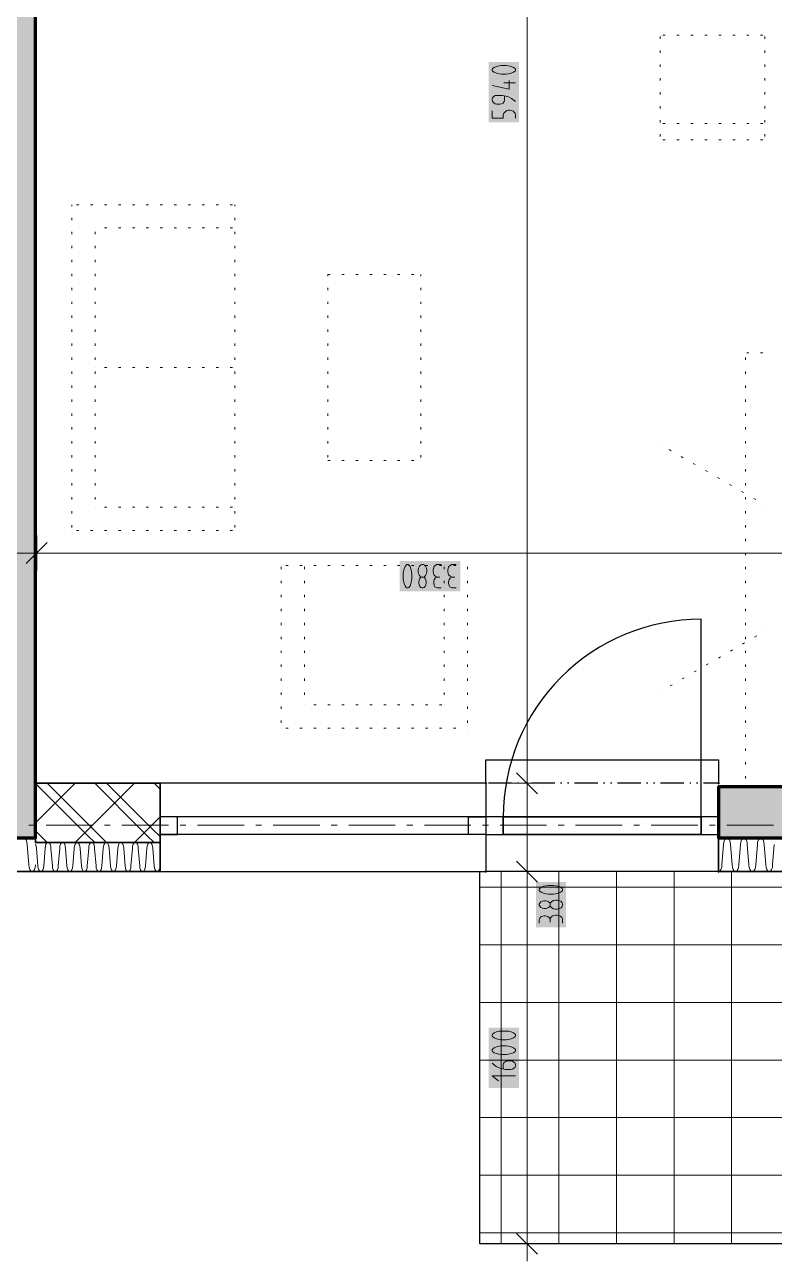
# Model space of a CAD drawing. Header units: millimetres. Extents: x 0 to 594, y 0 to 420.
# Drawn here: x 222.3 to 255.3, y 110.9 to 165.4 of the extents above; entities that cross this region are included whole.
import ezdxf

# ---------------------------------------------------------------- set-up
doc = ezdxf.new("R2010")
doc.units = ezdxf.units.MM
doc.header["$LTSCALE"] = 8
for name, color, linetype in [('PDF_Dvere', 7, 'Continuous'), ('PDF_Koty delkove', 7, 'Continuous'), ('PDF_Nabytek', 7, 'Continuous'), ('PDF_Obecne 0.25', 7, 'Continuous'), ('PDF_Okna', 7, 'Continuous'), ('PDF_Osy hlavni', 7, 'Continuous'), ('PDF_Srafy', 7, 'Continuous'), ('PDF_Steny obvodove nosne', 7, 'Continuous'), ('PDF_Steny sendvic', 7, 'Continuous'), ('PDF_Zatepleni', 7, 'Continuous')]:
    doc.layers.add(name, color=color, linetype=linetype)

msp = doc.modelspace()

# ---------------------------------------------------------------- hatches: boundary and pattern name
at = {"layer": 'PDF_Steny obvodove nosne', "true_color": 0xc0c0c0, "transparency": 33554559}
msp.add_hatch(color=9, dxfattribs=at).paths.add_polyline_path([(222.739, 129.766), (222.739, 218.171), (220.689, 218.171), (220.689, 129.561), (222.739, 129.561)])

# ---------------------------------------------------------------- linework, layer by layer
at = {"layer": 'PDF_Dvere', "lineweight": 25}
msp.add_lwpolyline([(252.053, 130.483), (252.053, 139.196, 0.414214), (243.341, 130.483)], format="xyb", dxfattribs=at)
for points in [[(242.572, 129.714), (243.341, 129.714), (243.341, 130.483), (242.572, 130.483)], [(243.341, 129.714), (243.341, 130.483)], [(252.053, 129.714), (252.822, 129.714), (252.822, 130.483), (252.053, 130.483)], [(252.053, 129.714), (252.053, 130.483)]]:
    msp.add_lwpolyline(points, close=True, dxfattribs=at)
for points in [[(243.341, 130.483), (252.053, 130.483), (243.341, 130.483)], [(243.341, 129.714), (252.053, 129.714), (243.341, 129.714)]]:
    msp.add_lwpolyline(points, dxfattribs=at)
at = {"layer": 'PDF_Koty delkove', "lineweight": 18}
for points in [[(244.392, 111.677), (244.392, 119.758), (244.392, 128.074), (244.392, 131.969), (244.392, 135.184), (244.392, 192.854), (244.392, 194.34), (244.392, 195.878), (244.392, 215.557), (244.392, 218.325)], [(243.606, 162.932), (243.606, 162.549), (242.854, 162.714)], [(243.879, 162.823), (243.367, 162.823)], [(242.991, 162.261), (242.939, 162.234), (242.906, 162.207), (242.871, 162.166), (242.854, 162.111), (242.854, 162.057), (242.871, 162.002), (242.906, 161.96), (242.939, 161.933), (242.991, 161.905), (243.058, 161.891), (243.196, 161.891), (243.263, 161.905), (243.332, 161.933), (243.383, 162.002), (243.401, 162.057), (243.401, 162.248)], [(243.879, 162.002), (243.708, 162.139), (243.537, 162.221), (243.298, 162.275), (243.058, 162.275), (242.991, 162.261)], [(242.854, 161.591), (242.854, 161.262), (243.332, 161.262), (243.332, 161.4), (243.367, 161.495), (243.418, 161.55), (243.503, 161.604), (243.571, 161.618), (243.639, 161.618), (243.708, 161.604), (243.776, 161.577), (243.827, 161.536), (243.862, 161.482), (243.879, 161.4), (243.879, 161.262)], [(222.79, 142.88), (222.79, 142.111), (222.79, 141.343)], [(223.251, 142.573), (222.329, 141.65)], [(415.268, 142.111), (414.361, 142.111), (388.07, 142.111), (386.583, 142.111), (351.939, 142.111), (349.786, 142.111), (315.141, 142.111), (313.655, 142.111), (287.364, 142.111), (285.212, 142.111), (258.921, 142.111), (257.434, 142.111), (222.79, 142.111), (220.637, 142.111)], [(239.276, 140.761), (239.304, 140.881), (239.318, 140.983), (239.318, 141.188), (239.304, 141.29), (239.276, 141.41), (239.235, 141.513), (239.181, 141.581), (239.153, 141.599), (239.099, 141.599), (239.071, 141.581), (239.017, 141.513), (238.976, 141.41), (238.949, 141.29), (238.935, 141.188)], [(238.935, 141.188), (238.935, 140.983), (238.949, 140.881), (238.976, 140.761), (239.017, 140.659), (239.071, 140.59), (239.099, 140.574), (239.153, 140.574), (239.181, 140.59), (239.235, 140.659), (239.276, 140.761)], [(240.604, 141.599), (240.413, 141.599), (240.345, 141.564), (240.29, 141.513), (240.263, 141.428), (240.249, 141.359), (240.249, 141.29), (240.263, 141.205), (240.29, 141.138), (240.345, 141.086)], [(241.261, 141.599), (241.07, 141.599), (241.002, 141.564), (240.947, 141.513), (240.92, 141.428), (240.906, 141.359), (240.906, 141.29), (240.92, 141.205), (240.947, 141.138), (241.002, 141.086), (241.097, 141.052)], [(239.838, 141.052), (239.865, 141.034), (239.906, 140.983), (239.933, 140.915), (239.947, 140.847), (239.947, 140.778), (239.933, 140.71), (239.906, 140.642), (239.851, 140.59), (239.81, 140.574), (239.756, 140.574), (239.715, 140.59), (239.66, 140.642), (239.633, 140.71), (239.619, 140.778), (239.619, 140.847), (239.633, 140.915), (239.66, 140.983), (239.701, 141.034), (239.728, 141.052)], [(240.604, 140.574), (240.44, 140.574), (240.385, 140.59), (240.331, 140.625), (240.303, 140.676), (240.276, 140.778), (240.276, 140.847), (240.303, 140.949), (240.358, 141.018), (240.44, 141.052), (240.549, 141.052)], [(240.345, 141.086), (240.44, 141.052)], [(241.261, 140.574), (241.097, 140.574), (241.042, 140.59), (240.988, 140.625), (240.96, 140.676), (240.933, 140.778), (240.933, 140.847), (240.96, 140.949), (241.015, 141.018), (241.097, 141.052), (241.206, 141.052)], [(244.853, 131.508), (243.931, 132.431)], [(245.161, 131.969), (244.392, 131.969), (243.623, 131.969)], [(245.161, 128.074), (244.392, 128.074), (243.623, 128.074)], [(244.853, 127.613), (243.931, 128.536)], [(245.407, 126.564), (245.39, 126.537), (245.338, 126.496), (245.271, 126.469), (245.202, 126.455), (245.133, 126.455), (245.066, 126.469), (244.997, 126.496), (244.946, 126.551), (244.929, 126.592), (244.929, 126.646), (244.946, 126.687), (244.997, 126.742)], [(244.997, 126.742), (245.066, 126.77), (245.133, 126.783), (245.202, 126.783), (245.271, 126.77), (245.338, 126.742), (245.39, 126.701), (245.407, 126.674)], [(244.929, 125.798), (244.929, 125.962), (244.946, 126.017)], [(244.946, 126.017), (244.981, 126.071), (245.032, 126.099), (245.133, 126.126), (245.202, 126.126), (245.305, 126.099), (245.373, 126.044), (245.407, 125.962), (245.407, 125.853)], [(245.954, 125.798), (245.954, 125.989), (245.92, 126.057), (245.868, 126.112), (245.783, 126.14), (245.715, 126.154), (245.646, 126.154), (245.561, 126.14), (245.493, 126.112), (245.442, 126.057), (245.407, 125.962)], [(243.332, 119.384), (243.332, 119.575), (243.349, 119.63), (243.383, 119.671), (243.418, 119.698), (243.468, 119.725), (243.537, 119.739), (243.673, 119.739), (243.742, 119.725), (243.793, 119.698), (243.827, 119.671), (243.862, 119.63), (243.879, 119.575), (243.879, 119.521), (243.862, 119.466), (243.827, 119.425), (243.793, 119.398), (243.742, 119.37), (243.673, 119.356), (243.434, 119.356), (243.196, 119.411), (243.024, 119.493), (242.854, 119.63)], [(243.879, 119.082), (242.854, 119.082), (243.127, 118.864)], [(244.853, 111.216), (243.931, 112.138)], [(245.161, 111.677), (244.392, 111.677), (243.623, 111.677)], [(244.392, 111.677), (244.392, 110.908)]]:
    msp.add_lwpolyline(points, dxfattribs=at)
for points in [[(243.468, 163.589), (243.263, 163.589), (243.162, 163.575), (243.042, 163.548), (242.939, 163.507), (242.871, 163.453), (242.854, 163.425), (242.854, 163.371), (242.871, 163.343), (242.939, 163.289), (243.042, 163.247), (243.162, 163.22), (243.263, 163.206), (243.468, 163.206), (243.571, 163.22), (243.691, 163.247), (243.793, 163.289), (243.862, 163.343), (243.879, 163.371), (243.879, 163.425), (243.862, 163.453), (243.793, 163.507), (243.691, 163.548), (243.571, 163.575)], [(239.592, 141.359), (239.592, 141.29), (239.606, 141.205), (239.646, 141.12), (239.701, 141.069), (239.728, 141.052), (239.838, 141.052), (239.865, 141.069), (239.92, 141.12), (239.961, 141.205), (239.975, 141.29), (239.975, 141.359), (239.961, 141.444), (239.92, 141.53), (239.865, 141.581), (239.81, 141.599), (239.756, 141.599), (239.701, 141.581), (239.646, 141.53), (239.606, 141.444)], [(245.543, 127.468), (245.338, 127.468), (245.237, 127.454), (245.117, 127.427), (245.014, 127.385), (244.946, 127.331), (244.929, 127.303), (244.929, 127.249), (244.946, 127.221), (245.014, 127.167), (245.117, 127.126), (245.237, 127.098), (245.338, 127.084), (245.543, 127.084), (245.646, 127.098), (245.766, 127.126), (245.868, 127.167), (245.937, 127.221), (245.954, 127.249), (245.954, 127.303), (245.937, 127.331), (245.868, 127.385), (245.766, 127.427), (245.646, 127.454)], [(245.715, 126.811), (245.646, 126.811), (245.561, 126.797), (245.476, 126.756), (245.424, 126.701), (245.407, 126.674), (245.407, 126.564), (245.424, 126.537), (245.476, 126.482), (245.561, 126.441), (245.646, 126.427), (245.715, 126.427), (245.8, 126.441), (245.886, 126.482), (245.937, 126.537), (245.954, 126.592), (245.954, 126.646), (245.937, 126.701), (245.886, 126.756), (245.8, 126.797)], [(243.468, 121.053), (243.263, 121.053), (243.162, 121.039), (243.042, 121.012), (242.939, 120.971), (242.871, 120.917), (242.854, 120.889), (242.854, 120.835), (242.871, 120.807), (242.939, 120.753), (243.042, 120.712), (243.162, 120.684), (243.263, 120.67), (243.468, 120.67), (243.571, 120.684), (243.691, 120.712), (243.793, 120.753), (243.862, 120.807), (243.879, 120.835), (243.879, 120.889), (243.862, 120.917), (243.793, 120.971), (243.691, 121.012), (243.571, 121.039)], [(243.468, 120.396), (243.263, 120.396), (243.162, 120.382), (243.042, 120.355), (242.939, 120.314), (242.871, 120.26), (242.854, 120.232), (242.854, 120.178), (242.871, 120.15), (242.939, 120.096), (243.042, 120.055), (243.162, 120.027), (243.263, 120.013), (243.468, 120.013), (243.571, 120.027), (243.691, 120.055), (243.793, 120.096), (243.862, 120.15), (243.879, 120.178), (243.879, 120.232), (243.862, 120.26), (243.793, 120.314), (243.691, 120.355), (243.571, 120.382)]]:
    msp.add_lwpolyline(points, close=True, dxfattribs=at)
at = {"layer": 'PDF_Koty delkove', "color": 7, "lineweight": 18, "true_color": 0xffffff, "transparency": 33554559}
for points in [[(244.033, 161.081), (244.033, 163.743), (242.701, 161.081), (242.701, 163.743)], [(241.443, 141.753), (238.781, 141.753), (241.443, 140.42), (238.781, 140.42)], [(246.108, 125.616), (246.108, 127.621), (244.776, 125.616), (244.776, 127.621)], [(244.033, 118.545), (244.033, 121.207), (242.701, 118.545), (242.701, 121.207)]]:
    msp.add_solid(points, dxfattribs=at)
at = {"layer": 'PDF_Nabytek', "lineweight": 13}
for points in [[(250.255, 164.926), (250.255, 164.926)], [(250.255, 164.926), (250.255, 164.926)], [(250.255, 164.767), (250.255, 164.869)], [(250.475, 164.926), (250.373, 164.926)], [(251.09, 164.926), (250.988, 164.926)], [(251.705, 164.926), (251.603, 164.926)], [(252.32, 164.926), (252.218, 164.926)], [(252.935, 164.926), (252.833, 164.926)], [(253.55, 164.926), (253.448, 164.926)], [(254.165, 164.926), (254.063, 164.926)], [(254.78, 164.926), (254.678, 164.926)], [(254.868, 164.926), (254.868, 164.926)], [(254.868, 164.926), (254.868, 164.926)], [(254.868, 164.767), (254.868, 164.869)], [(250.255, 164.152), (250.255, 164.254)], [(254.868, 164.152), (254.868, 164.254)], [(250.255, 163.537), (250.255, 163.639)], [(254.868, 163.537), (254.868, 163.639)], [(250.255, 162.922), (250.255, 163.024)], [(254.868, 162.922), (254.868, 163.024)], [(250.255, 162.307), (250.255, 162.409)], [(254.868, 162.307), (254.868, 162.409)], [(250.255, 161.692), (250.255, 161.794)], [(254.868, 161.692), (254.868, 161.794)], [(250.255, 161.077), (250.255, 161.179)], [(250.255, 161.031), (250.255, 161.031)], [(250.475, 161.031), (250.373, 161.031)], [(251.09, 161.031), (250.988, 161.031)], [(251.705, 161.031), (251.603, 161.031)], [(252.32, 161.031), (252.218, 161.031)], [(252.935, 161.031), (252.833, 161.031)], [(253.55, 161.031), (253.448, 161.031)], [(254.165, 161.031), (254.063, 161.031)], [(254.78, 161.031), (254.678, 161.031)], [(254.868, 161.077), (254.868, 161.179)], [(254.868, 161.031), (254.868, 161.031)], [(250.255, 160.462), (250.255, 160.564)], [(250.255, 160.313), (250.255, 160.313)], [(250.255, 160.313), (250.255, 160.313)], [(250.475, 160.313), (250.373, 160.313)], [(251.09, 160.313), (250.988, 160.313)], [(251.705, 160.313), (251.603, 160.313)], [(252.32, 160.313), (252.218, 160.313)], [(252.935, 160.313), (252.833, 160.313)], [(253.55, 160.313), (253.448, 160.313)], [(254.165, 160.313), (254.063, 160.313)], [(254.78, 160.313), (254.678, 160.313)], [(254.868, 160.462), (254.868, 160.564)], [(254.868, 160.313), (254.868, 160.313)], [(254.868, 160.313), (254.868, 160.313)], [(224.336, 157.387), (224.336, 157.456)], [(224.336, 157.456), (224.336, 157.456)], [(224.336, 157.456), (224.336, 157.456)], [(224.646, 157.456), (224.543, 157.456)], [(225.261, 157.456), (225.158, 157.456)], [(225.876, 157.456), (225.773, 157.456)], [(226.491, 157.456), (226.388, 157.456)], [(227.106, 157.456), (227.003, 157.456)], [(227.721, 157.456), (227.618, 157.456)], [(228.336, 157.456), (228.233, 157.456)], [(228.951, 157.456), (228.848, 157.456)], [(229.566, 157.456), (229.463, 157.456)], [(230.181, 157.456), (230.078, 157.456)], [(230.796, 157.456), (230.693, 157.456)], [(231.411, 157.456), (231.308, 157.456)], [(231.511, 157.387), (231.511, 157.456)], [(231.511, 157.456), (231.511, 157.456)], [(231.511, 157.456), (231.511, 157.456)], [(224.336, 156.772), (224.336, 156.874)], [(225.361, 156.431), (225.361, 156.431)], [(225.361, 156.431), (225.361, 156.431)], [(225.876, 156.431), (225.773, 156.431)], [(226.491, 156.431), (226.388, 156.431)], [(227.106, 156.431), (227.003, 156.431)], [(227.721, 156.431), (227.618, 156.431)], [(228.336, 156.431), (228.233, 156.431)], [(228.951, 156.431), (228.848, 156.431)], [(229.566, 156.431), (229.463, 156.431)], [(230.181, 156.431), (230.078, 156.431)], [(230.796, 156.431), (230.693, 156.431)], [(231.411, 156.431), (231.308, 156.431)], [(231.511, 156.772), (231.511, 156.874)], [(231.511, 156.431), (231.511, 156.431)], [(224.336, 156.157), (224.336, 156.259)], [(225.361, 156.157), (225.361, 156.259)], [(231.511, 156.157), (231.511, 156.259)], [(224.336, 155.542), (224.336, 155.644)], [(225.361, 155.542), (225.361, 155.644)], [(231.511, 155.542), (231.511, 155.644)], [(224.336, 154.927), (224.336, 155.029)], [(225.361, 154.927), (225.361, 155.029)], [(231.511, 154.927), (231.511, 155.029)], [(224.336, 154.312), (224.336, 154.414)], [(225.361, 154.312), (225.361, 154.414)], [(231.511, 154.312), (231.511, 154.414)], [(235.611, 154.381), (235.611, 154.381)], [(235.611, 154.312), (235.611, 154.381)], [(235.611, 154.381), (235.611, 154.381)], [(235.716, 154.381), (235.613, 154.381)], [(236.331, 154.381), (236.228, 154.381)], [(236.946, 154.381), (236.843, 154.381)], [(237.561, 154.381), (237.458, 154.381)], [(238.176, 154.381), (238.073, 154.381)], [(238.791, 154.381), (238.688, 154.381)], [(239.406, 154.381), (239.303, 154.381)], [(239.711, 154.381), (239.711, 154.381)], [(239.711, 154.312), (239.711, 154.381)], [(239.711, 154.381), (239.711, 154.381)], [(224.336, 153.697), (224.336, 153.799)], [(225.361, 153.697), (225.361, 153.799)], [(231.511, 153.697), (231.511, 153.799)], [(235.611, 153.697), (235.611, 153.799)], [(239.711, 153.697), (239.711, 153.799)], [(224.336, 153.082), (224.336, 153.184)], [(225.361, 153.082), (225.361, 153.184)], [(231.511, 153.082), (231.511, 153.184)], [(235.611, 153.082), (235.611, 153.184)], [(239.711, 153.082), (239.711, 153.184)], [(224.336, 152.467), (224.336, 152.569)], [(225.361, 152.467), (225.361, 152.569)], [(231.511, 152.467), (231.511, 152.569)], [(235.611, 152.467), (235.611, 152.569)], [(239.711, 152.467), (239.711, 152.569)], [(224.336, 151.852), (224.336, 151.954)], [(225.361, 151.852), (225.361, 151.954)], [(231.511, 151.852), (231.511, 151.954)], [(235.611, 151.852), (235.611, 151.954)], [(239.711, 151.852), (239.711, 151.954)], [(224.336, 151.237), (224.336, 151.339)], [(225.361, 151.237), (225.361, 151.339)], [(231.511, 151.237), (231.511, 151.339)], [(235.611, 151.237), (235.611, 151.339)], [(239.711, 151.237), (239.711, 151.339)], [(254.009, 150.932), (254.009, 150.932)], [(254.009, 150.932), (254.009, 150.932)], [(254.165, 150.932), (254.063, 150.932)], [(254.78, 150.932), (254.678, 150.932)], [(224.336, 150.622), (224.336, 150.724)], [(225.361, 150.622), (225.361, 150.724)], [(231.511, 150.622), (231.511, 150.724)], [(235.611, 150.622), (235.611, 150.724)], [(239.711, 150.622), (239.711, 150.724)], [(254.009, 150.622), (254.009, 150.724)], [(224.336, 150.007), (224.336, 150.109)], [(225.361, 150.281), (225.361, 150.281)], [(225.361, 150.007), (225.361, 150.109)], [(225.876, 150.281), (225.773, 150.281)], [(226.491, 150.281), (226.388, 150.281)], [(227.106, 150.281), (227.003, 150.281)], [(227.721, 150.281), (227.618, 150.281)], [(228.336, 150.281), (228.233, 150.281)], [(228.951, 150.281), (228.848, 150.281)], [(229.566, 150.281), (229.463, 150.281)], [(230.181, 150.281), (230.078, 150.281)], [(230.796, 150.281), (230.693, 150.281)], [(231.411, 150.281), (231.308, 150.281)], [(231.511, 150.281), (231.511, 150.281)], [(231.511, 150.007), (231.511, 150.109)], [(235.611, 150.007), (235.611, 150.109)], [(239.711, 150.007), (239.711, 150.109)], [(254.009, 150.007), (254.009, 150.109)], [(224.336, 149.392), (224.336, 149.494)], [(225.361, 149.392), (225.361, 149.494)], [(231.511, 149.392), (231.511, 149.494)], [(235.611, 149.392), (235.611, 149.494)], [(239.711, 149.392), (239.711, 149.494)], [(254.009, 149.392), (254.009, 149.494)], [(224.336, 148.777), (224.336, 148.879)], [(225.361, 148.777), (225.361, 148.879)], [(231.511, 148.777), (231.511, 148.879)], [(235.611, 148.777), (235.611, 148.879)], [(239.711, 148.777), (239.711, 148.879)], [(254.009, 148.777), (254.009, 148.879)], [(224.336, 148.162), (224.336, 148.264)], [(225.361, 148.162), (225.361, 148.264)], [(231.511, 148.162), (231.511, 148.264)], [(235.611, 148.162), (235.611, 148.264)], [(239.711, 148.162), (239.711, 148.264)], [(254.009, 148.162), (254.009, 148.264)], [(224.336, 147.547), (224.336, 147.649)], [(225.361, 147.547), (225.361, 147.649)], [(231.511, 147.547), (231.511, 147.649)], [(235.611, 147.547), (235.611, 147.649)], [(239.711, 147.547), (239.711, 147.649)], [(254.009, 147.547), (254.009, 147.649)], [(224.336, 146.932), (224.336, 147.034)], [(225.361, 146.932), (225.361, 147.034)], [(231.511, 146.932), (231.511, 147.034)], [(235.611, 146.932), (235.611, 147.034)], [(239.711, 146.932), (239.711, 147.034)], [(250.373, 146.828), (250.373, 146.828)], [(250.734, 146.619), (250.645, 146.67)], [(254.009, 146.932), (254.009, 147.034)], [(224.336, 146.317), (224.336, 146.419)], [(225.361, 146.317), (225.361, 146.419)], [(231.511, 146.317), (231.511, 146.419)], [(235.611, 146.317), (235.611, 146.419)], [(235.611, 146.181), (235.611, 146.181)], [(235.611, 146.181), (235.611, 146.181)], [(235.716, 146.181), (235.613, 146.181)], [(236.331, 146.181), (236.228, 146.181)], [(236.946, 146.181), (236.843, 146.181)], [(237.561, 146.181), (237.458, 146.181)], [(238.176, 146.181), (238.073, 146.181)], [(238.791, 146.181), (238.688, 146.181)], [(239.406, 146.181), (239.303, 146.181)], [(239.711, 146.317), (239.711, 146.419)], [(239.711, 146.181), (239.711, 146.181)], [(239.711, 146.181), (239.711, 146.181)], [(251.266, 146.312), (251.177, 146.363)], [(251.799, 146.004), (251.71, 146.055)], [(254.009, 146.317), (254.009, 146.419)], [(224.336, 145.702), (224.336, 145.804)], [(225.361, 145.702), (225.361, 145.804)], [(231.511, 145.702), (231.511, 145.804)], [(252.331, 145.697), (252.243, 145.748)], [(254.009, 145.702), (254.009, 145.804)], [(224.336, 145.087), (224.336, 145.189)], [(225.361, 145.087), (225.361, 145.189)], [(231.511, 145.087), (231.511, 145.189)], [(252.864, 145.389), (252.775, 145.44)], [(253.397, 145.082), (253.308, 145.133)], [(254.009, 145.087), (254.009, 145.189)], [(224.336, 144.472), (224.336, 144.574)], [(225.361, 144.472), (225.361, 144.574)], [(231.511, 144.472), (231.511, 144.574)], [(253.929, 144.774), (253.84, 144.825)], [(254.009, 144.472), (254.009, 144.574)], [(254.462, 144.467), (254.373, 144.518)], [(224.336, 143.857), (224.336, 143.959)], [(225.361, 144.131), (225.361, 144.131)], [(225.361, 144.131), (225.361, 144.131)], [(225.876, 144.131), (225.773, 144.131)], [(226.491, 144.131), (226.388, 144.131)], [(227.106, 144.131), (227.003, 144.131)], [(227.721, 144.131), (227.618, 144.131)], [(228.336, 144.131), (228.233, 144.131)], [(228.951, 144.131), (228.848, 144.131)], [(229.566, 144.131), (229.463, 144.131)], [(230.181, 144.131), (230.078, 144.131)], [(230.796, 144.131), (230.693, 144.131)], [(231.411, 144.131), (231.308, 144.131)], [(231.511, 144.131), (231.511, 144.131)], [(231.511, 143.857), (231.511, 143.959)], [(254.009, 143.857), (254.009, 143.959)], [(254.897, 144.216), (254.897, 144.216)], [(224.336, 143.242), (224.336, 143.344)], [(231.511, 143.242), (231.511, 143.344)], [(254.009, 143.242), (254.009, 143.344)], [(224.336, 143.106), (224.336, 143.106)], [(224.336, 143.106), (224.336, 143.106)], [(224.646, 143.106), (224.543, 143.106)], [(225.261, 143.106), (225.158, 143.106)], [(225.876, 143.106), (225.773, 143.106)], [(226.491, 143.106), (226.388, 143.106)], [(227.106, 143.106), (227.003, 143.106)], [(227.721, 143.106), (227.618, 143.106)], [(228.336, 143.106), (228.233, 143.106)], [(228.951, 143.106), (228.848, 143.106)], [(229.566, 143.106), (229.463, 143.106)], [(230.181, 143.106), (230.078, 143.106)], [(230.796, 143.106), (230.693, 143.106)], [(231.411, 143.106), (231.308, 143.106)], [(231.511, 143.106), (231.511, 143.106)], [(231.511, 143.106), (231.511, 143.106)], [(254.009, 142.627), (254.009, 142.729)], [(254.009, 142.012), (254.009, 142.114)], [(233.561, 141.568), (233.561, 141.568)], [(233.561, 141.568), (233.561, 141.568)], [(233.561, 141.397), (233.561, 141.499)], [(233.871, 141.568), (233.768, 141.568)], [(234.486, 141.568), (234.383, 141.568)], [(234.586, 141.568), (234.586, 141.568)], [(234.586, 141.397), (234.586, 141.499)], [(235.101, 141.568), (234.998, 141.568)], [(235.716, 141.568), (235.613, 141.568)], [(236.331, 141.568), (236.228, 141.568)], [(236.946, 141.568), (236.843, 141.568)], [(237.561, 141.568), (237.458, 141.568)], [(238.176, 141.568), (238.073, 141.568)], [(238.791, 141.568), (238.688, 141.568)], [(239.406, 141.568), (239.303, 141.568)], [(240.021, 141.568), (239.918, 141.568)], [(240.636, 141.568), (240.533, 141.568)], [(240.736, 141.568), (240.736, 141.568)], [(240.736, 141.397), (240.736, 141.499)], [(241.251, 141.568), (241.148, 141.568)], [(241.761, 141.568), (241.761, 141.568)], [(241.761, 141.568), (241.761, 141.568)], [(241.761, 141.397), (241.761, 141.499)], [(254.009, 141.397), (254.009, 141.499)], [(233.561, 140.782), (233.561, 140.884)], [(234.586, 140.782), (234.586, 140.884)], [(240.736, 140.782), (240.736, 140.884)], [(241.761, 140.782), (241.761, 140.884)], [(254.009, 140.782), (254.009, 140.884)], [(233.561, 140.167), (233.561, 140.269)], [(234.586, 140.167), (234.586, 140.269)], [(240.736, 140.167), (240.736, 140.269)], [(241.761, 140.167), (241.761, 140.269)], [(254.009, 140.167), (254.009, 140.269)], [(233.561, 139.552), (233.561, 139.654)], [(234.586, 139.552), (234.586, 139.654)], [(240.736, 139.552), (240.736, 139.654)], [(241.761, 139.552), (241.761, 139.654)], [(254.009, 139.552), (254.009, 139.654)], [(233.561, 138.937), (233.561, 139.039)], [(234.586, 138.937), (234.586, 139.039)], [(240.736, 138.937), (240.736, 139.039)], [(241.761, 138.937), (241.761, 139.039)], [(254.009, 138.937), (254.009, 139.039)], [(233.561, 138.322), (233.561, 138.424)], [(234.586, 138.322), (234.586, 138.424)], [(240.736, 138.322), (240.736, 138.424)], [(241.761, 138.322), (241.761, 138.424)], [(254.009, 138.322), (254.009, 138.424)], [(254.415, 138.408), (254.504, 138.459)], [(254.897, 138.686), (254.897, 138.686)], [(253.35, 137.793), (253.439, 137.844)], [(253.883, 138.1), (253.972, 138.151)], [(233.561, 137.707), (233.561, 137.809)], [(234.586, 137.707), (234.586, 137.809)], [(240.736, 137.707), (240.736, 137.809)], [(241.761, 137.707), (241.761, 137.809)], [(252.818, 137.485), (252.906, 137.536)], [(254.009, 137.707), (254.009, 137.809)], [(233.561, 137.092), (233.561, 137.194)], [(234.586, 137.092), (234.586, 137.194)], [(240.736, 137.092), (240.736, 137.194)], [(241.761, 137.092), (241.761, 137.194)], [(251.752, 136.87), (251.841, 136.921)], [(252.285, 137.178), (252.374, 137.229)], [(254.009, 137.092), (254.009, 137.194)], [(233.561, 136.477), (233.561, 136.579)], [(234.586, 136.477), (234.586, 136.579)], [(240.736, 136.477), (240.736, 136.579)], [(241.761, 136.477), (241.761, 136.579)], [(250.687, 136.255), (250.776, 136.306)], [(251.22, 136.563), (251.309, 136.614)], [(254.009, 136.477), (254.009, 136.579)], [(233.561, 135.862), (233.561, 135.964)], [(234.586, 135.862), (234.586, 135.964)], [(240.736, 135.862), (240.736, 135.964)], [(241.761, 135.862), (241.761, 135.964)], [(250.373, 136.074), (250.373, 136.074)], [(254.009, 135.862), (254.009, 135.964)], [(233.561, 135.247), (233.561, 135.349)], [(234.586, 135.419), (234.586, 135.419)], [(234.586, 135.419), (234.586, 135.419)], [(235.101, 135.419), (234.998, 135.419)], [(235.716, 135.419), (235.613, 135.419)], [(236.331, 135.419), (236.228, 135.419)], [(236.946, 135.419), (236.843, 135.419)], [(237.561, 135.419), (237.458, 135.419)], [(238.176, 135.419), (238.073, 135.419)], [(238.791, 135.419), (238.688, 135.419)], [(239.406, 135.419), (239.303, 135.419)], [(240.021, 135.419), (239.918, 135.419)], [(240.636, 135.419), (240.533, 135.419)], [(240.736, 135.419), (240.736, 135.419)], [(240.736, 135.419), (240.736, 135.419)], [(241.761, 135.247), (241.761, 135.349)], [(254.009, 135.247), (254.009, 135.349)], [(233.561, 134.632), (233.561, 134.734)], [(241.761, 134.632), (241.761, 134.734)], [(254.009, 134.632), (254.009, 134.734)], [(233.561, 134.394), (233.561, 134.394)], [(233.561, 134.394), (233.561, 134.394)], [(233.871, 134.394), (233.768, 134.394)], [(234.486, 134.394), (234.383, 134.394)], [(235.101, 134.394), (234.998, 134.394)], [(235.716, 134.394), (235.613, 134.394)], [(236.331, 134.394), (236.228, 134.394)], [(236.946, 134.394), (236.843, 134.394)], [(237.561, 134.394), (237.458, 134.394)], [(238.176, 134.394), (238.073, 134.394)], [(238.791, 134.394), (238.688, 134.394)], [(239.406, 134.394), (239.303, 134.394)], [(240.021, 134.394), (239.918, 134.394)], [(240.636, 134.394), (240.533, 134.394)], [(241.251, 134.394), (241.148, 134.394)], [(241.761, 134.394), (241.761, 134.394)], [(241.761, 134.394), (241.761, 134.394)], [(254.009, 134.017), (254.009, 134.12)], [(254.009, 133.402), (254.009, 133.505)], [(254.009, 132.787), (254.009, 132.89)], [(254.009, 132.172), (254.009, 132.275)], [(254.009, 131.969), (254.009, 131.969)]]:
    msp.add_lwpolyline(points, dxfattribs=at)
at = {"layer": 'PDF_Obecne 0.25', "lineweight": 25}
for points in [[(242.572, 131.969), (242.572, 132.994), (252.822, 132.994), (252.822, 131.969)], [(274.09, 128.077), (274.09, 111.677), (242.316, 111.677)], [(242.316, 111.677), (242.316, 128.077)], [(252.822, 128.074), (242.572, 128.074)]]:
    msp.add_lwpolyline(points, dxfattribs=at)
at = {"layer": 'PDF_Okna', "lineweight": 25}
for points in [[(242.572, 131.969), (228.222, 131.969)], [(242.572, 131.969), (242.572, 128.074)], [(242.572, 130.483), (228.222, 130.483)], [(242.572, 129.714), (228.222, 129.714)], [(228.222, 128.074), (242.572, 128.074)]]:
    msp.add_lwpolyline(points, dxfattribs=at)
for points in [[(228.222, 129.714), (228.991, 129.714), (228.991, 130.483), (228.222, 130.483)], [(242.572, 129.714), (241.803, 129.714), (241.803, 130.483), (242.572, 130.483)]]:
    msp.add_lwpolyline(points, close=True, dxfattribs=at)
at = {"layer": 'PDF_Osy hlavni', "lineweight": 18}
for points in [[(222.698, 130.124), (222.442, 130.124)], [(225.261, 130.124), (223.211, 130.124)], [(226.029, 130.124), (225.773, 130.124)], [(228.592, 130.124), (226.542, 130.124)], [(229.361, 130.124), (229.104, 130.124)], [(231.923, 130.124), (229.873, 130.124)], [(232.692, 130.124), (232.436, 130.124)], [(235.254, 130.124), (233.204, 130.124)], [(236.023, 130.124), (235.767, 130.124)], [(238.586, 130.124), (236.536, 130.124)], [(239.354, 130.124), (239.098, 130.124)], [(241.917, 130.124), (239.867, 130.124)], [(242.686, 130.124), (242.429, 130.124)], [(245.248, 130.124), (243.198, 130.124)], [(246.017, 130.124), (245.761, 130.124)], [(248.579, 130.124), (246.529, 130.124)], [(249.348, 130.124), (249.092, 130.124)], [(251.91, 130.124), (249.86, 130.124)], [(252.679, 130.124), (252.423, 130.124)], [(255.242, 130.124), (253.192, 130.124)]]:
    msp.add_lwpolyline(points, dxfattribs=at)
at = {"layer": 'PDF_Srafy', "lineweight": 9}
for points in [[(243.255, 128.077), (243.255, 127.383), (243.255, 122.309), (243.255, 117.236), (243.255, 112.162), (243.255, 111.677)], [(245.792, 128.077), (245.792, 124.846), (245.792, 119.773), (245.792, 114.699), (245.792, 111.677)], [(248.328, 128.077), (248.328, 127.383)], [(250.865, 128.077), (250.865, 124.846)], [(253.402, 128.077), (253.402, 127.383), (253.402, 122.309)], [(243.255, 127.383), (242.316, 127.383)], [(274.09, 127.383), (273.696, 127.383), (268.622, 127.383), (263.549, 127.383), (258.475, 127.383), (253.402, 127.383), (248.328, 127.383), (243.255, 127.383)], [(248.328, 127.383), (248.328, 122.309), (248.328, 117.236), (248.328, 112.162), (248.328, 111.677)], [(245.792, 124.846), (242.316, 124.846)], [(274.09, 124.846), (271.159, 124.846), (266.086, 124.846), (261.012, 124.846), (255.939, 124.846), (250.865, 124.846), (245.792, 124.846)], [(250.865, 124.846), (250.865, 119.773), (250.865, 114.699), (250.865, 111.677)], [(248.328, 122.309), (243.255, 122.309), (242.316, 122.309)], [(274.09, 122.309), (273.696, 122.309), (268.622, 122.309), (263.549, 122.309), (258.475, 122.309), (253.402, 122.309), (248.328, 122.309)], [(253.402, 122.309), (253.402, 117.236), (253.402, 112.162), (253.402, 111.677)], [(250.865, 119.773), (245.792, 119.773), (242.316, 119.773)], [(274.09, 119.773), (271.159, 119.773), (266.086, 119.773), (261.012, 119.773), (255.939, 119.773), (250.865, 119.773)], [(253.402, 117.236), (248.328, 117.236), (243.255, 117.236), (242.316, 117.236)], [(274.09, 117.236), (273.696, 117.236), (268.622, 117.236), (263.549, 117.236), (258.475, 117.236), (253.402, 117.236)], [(250.865, 114.699), (245.792, 114.699), (242.316, 114.699)], [(274.09, 114.699), (271.159, 114.699), (266.086, 114.699), (261.012, 114.699), (255.939, 114.699), (250.865, 114.699)], [(253.402, 112.162), (248.328, 112.162), (243.255, 112.162), (242.316, 112.162)], [(274.09, 112.162), (273.696, 112.162), (268.622, 112.162), (263.549, 112.162), (258.475, 112.162), (253.402, 112.162)]]:
    msp.add_lwpolyline(points, dxfattribs=at)
at = {"layer": 'PDF_Steny obvodove nosne', "lineweight": 70}
for points in [[(222.739, 129.766), (222.739, 131.969), (222.739, 205.615), (222.739, 207.204), (222.739, 215.711), (222.739, 218.171), (220.689, 218.171), (220.689, 215.711), (220.689, 207.204), (220.689, 205.615), (220.689, 132.174), (220.689, 131.969), (220.689, 129.561), (222.739, 129.561)], [(258.921, 131.816), (257.434, 131.816), (252.822, 131.816), (252.822, 129.561), (258.921, 129.561)]]:
    msp.add_lwpolyline(points, close=True, dxfattribs=at)
at = {"layer": 'PDF_Steny obvodove nosne', "color": 9, "lineweight": 9, "true_color": 0xc0c0c0, "transparency": 33554559}
msp.add_solid([(258.921, 131.816), (252.822, 131.816), (258.921, 129.561), (252.822, 129.561)], dxfattribs=at)
at = {"layer": 'PDF_Steny sendvic', "lineweight": 9}
for points in [[(222.739, 130.227), (224.481, 131.969)], [(225.347, 129.356), (225.045, 129.658), (224.783, 129.919), (222.739, 131.964)], [(225.87, 129.356), (225.306, 129.919), (225.045, 130.181), (223.256, 131.969)], [(224.481, 129.356), (225.045, 129.919), (227.095, 131.969)], [(227.961, 129.356), (227.658, 129.658), (227.397, 129.919), (225.347, 131.969)], [(228.222, 129.617), (227.92, 129.919), (227.658, 130.181), (225.87, 131.969)], [(228.222, 131.708), (227.961, 131.969)], [(227.095, 129.356), (227.658, 129.919), (228.222, 130.483)], [(223.256, 129.356), (222.739, 129.873)], [(222.777, 129.099), (222.768, 129.198), (222.74, 129.282), (222.739, 129.283)], [(223.276, 129.356), (223.24, 129.337), (223.198, 129.282), (223.17, 129.198), (223.161, 129.099)], [(223.418, 129.099), (223.408, 129.198), (223.38, 129.282), (223.339, 129.337), (223.303, 129.356)], [(223.916, 129.356), (223.881, 129.337), (223.839, 129.282), (223.811, 129.198), (223.801, 129.099)], [(224.059, 129.099), (224.049, 129.198), (224.021, 129.282), (223.979, 129.337), (223.943, 129.356)], [(224.521, 129.337), (224.48, 129.282), (224.452, 129.198), (224.442, 129.099)], [(224.557, 129.356), (224.521, 129.337)], [(224.69, 129.198), (224.662, 129.282), (224.62, 129.337), (224.584, 129.356)], [(224.699, 129.099), (224.69, 129.198)], [(225.198, 129.356), (225.162, 129.337), (225.12, 129.282), (225.092, 129.198), (225.082, 129.099)], [(225.34, 129.099), (225.33, 129.198), (225.302, 129.282), (225.26, 129.337), (225.225, 129.356)], [(225.838, 129.356), (225.803, 129.337), (225.761, 129.282), (225.733, 129.198), (225.723, 129.099)], [(225.981, 129.099), (225.971, 129.198), (225.943, 129.282), (225.901, 129.337), (225.865, 129.356)], [(226.479, 129.356), (226.443, 129.337), (226.401, 129.282), (226.373, 129.198), (226.364, 129.099)], [(226.621, 129.099), (226.611, 129.198), (226.583, 129.282), (226.542, 129.337), (226.506, 129.356)], [(227.12, 129.356), (227.084, 129.337), (227.042, 129.282), (227.014, 129.198), (227.004, 129.099)], [(227.262, 129.099), (227.252, 129.198), (227.224, 129.282), (227.182, 129.337), (227.146, 129.356)], [(227.76, 129.356), (227.724, 129.337), (227.683, 129.282), (227.655, 129.198), (227.645, 129.099)], [(227.902, 129.099), (227.893, 129.198), (227.865, 129.282), (227.823, 129.337), (227.787, 129.356)], [(222.841, 128.331), (222.777, 129.099)], [(223.161, 129.099), (223.097, 128.331)], [(223.161, 129.099), (223.161, 129.099)], [(223.482, 128.331), (223.418, 129.099)], [(223.801, 129.099), (223.738, 128.331)], [(223.801, 129.099), (223.801, 129.099)], [(224.122, 128.331), (224.059, 129.099)], [(224.442, 129.099), (224.378, 128.331)], [(224.442, 129.099), (224.442, 129.099)], [(224.763, 128.331), (224.699, 129.099)], [(225.082, 129.099), (225.019, 128.331)], [(225.082, 129.099), (225.082, 129.099)], [(225.403, 128.331), (225.34, 129.099)], [(225.723, 129.099), (225.66, 128.331)], [(225.723, 129.099), (225.723, 129.099)], [(226.044, 128.331), (225.981, 129.099)], [(226.364, 129.099), (226.3, 128.331)], [(226.364, 129.099), (226.364, 129.099)], [(226.685, 128.331), (226.621, 129.099)], [(227.004, 129.099), (226.941, 128.331)], [(227.004, 129.099), (227.004, 129.099)], [(227.325, 128.331), (227.262, 129.099)], [(227.645, 129.099), (227.581, 128.331)], [(227.645, 129.099), (227.645, 129.099)], [(227.966, 128.331), (227.902, 129.099)], [(222.841, 128.331), (222.851, 128.233), (222.878, 128.15), (222.92, 128.094), (222.969, 128.074)], [(222.969, 128.074), (223.018, 128.094), (223.06, 128.15), (223.087, 128.233), (223.097, 128.331)], [(223.482, 128.331), (223.491, 128.233), (223.519, 128.15), (223.561, 128.094), (223.61, 128.074)], [(223.61, 128.074), (223.659, 128.094), (223.7, 128.15), (223.728, 128.233), (223.738, 128.331)], [(224.122, 128.331), (224.132, 128.233), (224.16, 128.15), (224.201, 128.094), (224.25, 128.074)], [(224.25, 128.074), (224.299, 128.094), (224.341, 128.15), (224.369, 128.233), (224.378, 128.331)], [(224.763, 128.331), (224.773, 128.233), (224.8, 128.15), (224.842, 128.094), (224.891, 128.074)], [(224.891, 128.074), (224.94, 128.094), (224.981, 128.15), (225.009, 128.233), (225.019, 128.331)], [(225.403, 128.331), (225.413, 128.233), (225.441, 128.15), (225.482, 128.094), (225.531, 128.074)], [(225.531, 128.074), (225.581, 128.094), (225.622, 128.15), (225.65, 128.233), (225.66, 128.331)], [(226.044, 128.331), (226.054, 128.233), (226.082, 128.15), (226.123, 128.094), (226.172, 128.074)], [(226.172, 128.074), (226.221, 128.094), (226.263, 128.15), (226.29, 128.233), (226.3, 128.331)], [(226.685, 128.331), (226.694, 128.233), (226.722, 128.15), (226.764, 128.094), (226.813, 128.074)], [(226.813, 128.074), (226.862, 128.094), (226.903, 128.15), (226.931, 128.233), (226.941, 128.331)], [(227.325, 128.331), (227.335, 128.233), (227.363, 128.15), (227.404, 128.094), (227.453, 128.074)], [(227.453, 128.074), (227.502, 128.094), (227.544, 128.15), (227.572, 128.233), (227.581, 128.331)], [(227.966, 128.331), (227.976, 128.233), (228.003, 128.15), (228.045, 128.094), (228.094, 128.074)], [(228.094, 128.074), (228.143, 128.094), (228.185, 128.15), (228.212, 128.233)], [(228.212, 128.233), (228.222, 128.331)]]:
    msp.add_lwpolyline(points, dxfattribs=at)
at = {"layer": 'PDF_Steny sendvic', "lineweight": 35}
for points in [[(228.222, 129.356), (222.739, 129.356), (222.739, 129.561), (222.739, 131.969), (222.79, 131.969), (228.222, 131.969), (228.222, 130.483), (228.222, 129.714), (228.222, 129.356)], [(228.222, 129.356), (222.739, 129.356)], [(222.739, 128.074), (228.222, 128.074), (228.222, 129.356)]]:
    msp.add_lwpolyline(points, dxfattribs=at)
at = {"layer": 'PDF_Steny sendvic', "lineweight": 25}
for points in [[(243.711, 131.969), (242.686, 131.969)], [(244.018, 131.969), (243.967, 131.969)], [(244.326, 131.969), (244.274, 131.969)], [(245.607, 131.969), (244.582, 131.969)], [(245.914, 131.969), (245.863, 131.969)], [(246.222, 131.969), (246.171, 131.969)], [(247.503, 131.969), (246.478, 131.969)], [(247.81, 131.969), (247.759, 131.969)], [(248.118, 131.969), (248.067, 131.969)], [(249.399, 131.969), (248.374, 131.969)], [(249.707, 131.969), (249.655, 131.969)], [(250.014, 131.969), (249.963, 131.969)], [(251.295, 131.969), (250.27, 131.969)], [(251.603, 131.969), (251.552, 131.969)], [(251.91, 131.969), (251.859, 131.969)], [(252.822, 131.969), (252.167, 131.969)], [(243.711, 128.074), (242.686, 128.074)], [(244.018, 128.074), (243.967, 128.074)], [(244.326, 128.074), (244.274, 128.074)], [(245.607, 128.074), (244.582, 128.074)], [(245.914, 128.074), (245.863, 128.074)], [(246.222, 128.074), (246.171, 128.074)], [(247.503, 128.074), (246.478, 128.074)], [(247.81, 128.074), (247.759, 128.074)], [(248.118, 128.074), (248.067, 128.074)], [(249.399, 128.074), (248.374, 128.074)], [(249.707, 128.074), (249.655, 128.074)], [(250.014, 128.074), (249.963, 128.074)], [(251.295, 128.074), (250.27, 128.074)], [(251.603, 128.074), (251.552, 128.074)], [(251.91, 128.074), (251.859, 128.074)], [(252.822, 128.074), (252.167, 128.074)]]:
    msp.add_lwpolyline(points, dxfattribs=at)
at = {"layer": 'PDF_Steny sendvic', "lineweight": 25, "transparency": 33554559}
for points in [[(242.636, 131.969), (242.572, 131.905), (242.572, 132.033), (242.508, 131.969)], [(252.886, 131.969), (252.822, 131.905), (252.822, 132.033), (252.758, 131.969)], [(242.636, 128.074), (242.572, 128.01), (242.572, 128.139), (242.508, 128.074)], [(252.886, 128.074), (252.822, 128.01), (252.822, 128.139), (252.758, 128.074)]]:
    msp.add_solid(points, dxfattribs=at)
at = {"layer": 'PDF_Steny sendvic', "lineweight": 9, "transparency": 33554559}
for points in [[(225.045, 129.896), (225.022, 129.919), (225.068, 129.919), (225.045, 129.943)], [(227.658, 129.896), (227.635, 129.919), (227.682, 129.919), (227.658, 129.943)], [(223.097, 128.308), (223.074, 128.331), (223.12, 128.331), (223.097, 128.354)], [(223.738, 128.308), (223.715, 128.331), (223.761, 128.331), (223.738, 128.354)], [(224.378, 128.308), (224.355, 128.331), (224.401, 128.331), (224.378, 128.354)], [(225.019, 128.308), (224.996, 128.331), (225.042, 128.331), (225.019, 128.354)], [(225.66, 128.308), (225.637, 128.331), (225.683, 128.331), (225.66, 128.354)], [(226.3, 128.308), (226.277, 128.331), (226.323, 128.331), (226.3, 128.354)], [(226.941, 128.308), (226.918, 128.331), (226.964, 128.331), (226.941, 128.354)], [(227.581, 128.308), (227.558, 128.331), (227.605, 128.331), (227.581, 128.354)], [(228.222, 128.308), (228.199, 128.331), (228.222, 128.354)]]:
    msp.add_solid(points, dxfattribs=at)
at = {"layer": 'PDF_Zatepleni', "lineweight": 35}
for points in [[(222.739, 129.356), (222.739, 129.561), (220.689, 129.561), (220.689, 129.356)], [(220.689, 128.074), (222.739, 128.074)]]:
    msp.add_lwpolyline(points, dxfattribs=at)
at = {"layer": 'PDF_Zatepleni', "lineweight": 9}
for points in [[(222.234, 129.561), (222.276, 129.539), (222.324, 129.475), (222.356, 129.378), (222.368, 129.263), (222.441, 128.372), (222.453, 128.258), (222.485, 128.162), (222.533, 128.097), (222.59, 128.074), (222.647, 128.097), (222.695, 128.162), (222.727, 128.258), (222.739, 128.372)], [(253.049, 129.263), (252.976, 128.372)], [(253.183, 129.561), (253.141, 129.539), (253.093, 129.475), (253.061, 129.378), (253.049, 129.263)], [(253.049, 129.263), (253.049, 129.263)], [(253.421, 128.372), (253.348, 129.263), (253.337, 129.378), (253.304, 129.475), (253.256, 129.539), (253.214, 129.561)], [(253.792, 129.263), (253.719, 128.372)], [(253.926, 129.561), (253.885, 129.539), (253.836, 129.475), (253.804, 129.378), (253.792, 129.263)], [(253.792, 129.263), (253.792, 129.263)], [(254.165, 128.372), (254.091, 129.263), (254.08, 129.378), (254.047, 129.475), (253.999, 129.539), (253.957, 129.561)], [(254.535, 129.263), (254.462, 128.372)], [(254.669, 129.561), (254.628, 129.539), (254.579, 129.475), (254.547, 129.378), (254.535, 129.263)], [(254.535, 129.263), (254.535, 129.263)], [(254.908, 128.372), (254.834, 129.263), (254.823, 129.378), (254.79, 129.475), (254.742, 129.539), (254.7, 129.561)], [(255.279, 129.263), (255.205, 128.372)], [(255.279, 129.263), (255.279, 129.263)], [(252.822, 128.077), (252.827, 128.074)], [(252.827, 128.074), (252.884, 128.097), (252.932, 128.162), (252.964, 128.258), (252.976, 128.372)], [(253.421, 128.372), (253.433, 128.258), (253.465, 128.162), (253.513, 128.097), (253.57, 128.074)], [(253.57, 128.074), (253.627, 128.097), (253.675, 128.162), (253.707, 128.258), (253.719, 128.372)], [(254.165, 128.372), (254.176, 128.258), (254.208, 128.162), (254.256, 128.097), (254.313, 128.074)], [(254.313, 128.074), (254.37, 128.097), (254.418, 128.162), (254.451, 128.258), (254.462, 128.372)], [(254.908, 128.372), (254.919, 128.258), (254.951, 128.162), (254.999, 128.097), (255.056, 128.074)], [(255.056, 128.074), (255.113, 128.097), (255.161, 128.162), (255.194, 128.258), (255.205, 128.372)]]:
    msp.add_lwpolyline(points, dxfattribs=at)
at = {"layer": 'PDF_Zatepleni', "lineweight": 35}
msp.add_lwpolyline([(258.921, 129.561), (252.822, 129.561), (252.822, 129.356), (252.822, 128.074), (258.921, 128.074), (258.921, 129.356)], close=True, dxfattribs=at)
at = {"layer": 'PDF_Zatepleni', "lineweight": 9, "transparency": 33554559}
for points in [[(222.739, 128.349), (222.715, 128.372), (222.739, 128.395)], [(252.976, 128.349), (252.953, 128.372), (252.999, 128.372), (252.976, 128.395)], [(253.719, 128.349), (253.696, 128.372), (253.742, 128.372), (253.719, 128.395)], [(254.462, 128.349), (254.439, 128.372), (254.485, 128.372), (254.462, 128.395)], [(255.205, 128.349), (255.182, 128.372), (255.228, 128.372), (255.205, 128.395)]]:
    msp.add_solid(points, dxfattribs=at)

doc.saveas('drawing.dxf')
